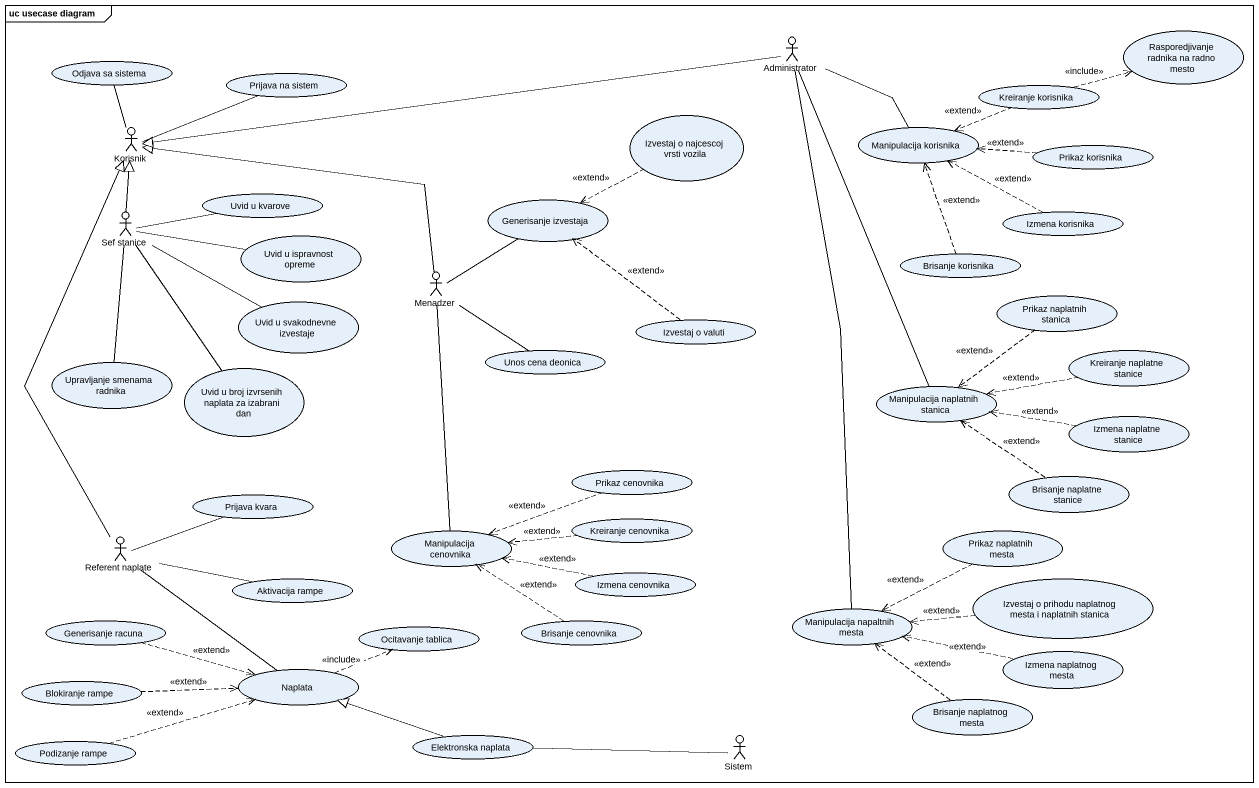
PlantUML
@startuml
mainframe uc usecase diagram
actor Administrator
usecase "Rasporedjivanje radnika na radno mesto" as Rasporedjivanje_radnika_na
usecase "Odjava sa sistema" as Odjava_sa_sistema
usecase "Prijava na sistem" as Prijava_na_sistem
usecase "Izvestaj o najcescoj vrsti vozila" as Izvestaj_o_najcescoj_vrsti
usecase "Kreiranje korisnika" as Kreiranje_korisnika
actor Korisnik
usecase "Manipulacija korisnika" as Manipulacija_korisnika
usecase "Prikaz korisnika" as Prikaz_korisnika
actor "Sef stanice" as Sef_stanice
usecase "Uvid u kvarove" as Uvid_u_kvarove
usecase "Generisanje izvestaja" as Generisanje_izvestaja
usecase "Izmena korisnika" as Izmena_korisnika
usecase "Uvid u ispravnost opreme" as Uvid_u_ispravnost_opreme
usecase "Brisanje korisnika" as Brisanje_korisnika
usecase "Uvid u svakodnevne izvestaje" as Uvid_u_svakodnevne_izvestaje
actor Menadzer
usecase "Prikaz naplatnih stanica" as Prikaz_naplatnih_stanica
usecase "Izvestaj o valuti" as Izvestaj_o_valuti
usecase "Upravljanje smenama radnika" as Upravljanje_smenama_radnika
usecase "Uvid u broj izvrsenih naplata za izabrani dan" as Uvid_u_broj_izvrsenih
usecase "Unos cena deonica" as Unos_cena_deonica
usecase "Manipulacija naplatnih stanica" as Manipulacija_naplatnih
usecase "Kreiranje naplatne stanice" as Kreiranje_naplatne_stanice
usecase "Izmena naplatne stanice" as Izmena_naplatne_stanice
usecase "Prijava kvara" as Prijava_kvara
usecase "Prikaz cenovnika" as Prikaz_cenovnika
usecase "Brisanje naplatne stanice" as Brisanje_naplatne_stanice
actor "Referent naplate" as Referent_naplate
usecase "Manipulacija cenovnika" as Manipulacija_cenovnika
usecase "Kreiranje cenovnika" as Kreiranje_cenovnika
usecase "Prikaz naplatnih mesta" as Prikaz_naplatnih_mesta
usecase "Aktivacija rampe" as Aktivacija_rampe
usecase "Izmena cenovnika" as Izmena_cenovnika
usecase "Izvestaj o prihodu naplatnog mesta i naplatnih stanica" as Izvestaj_o_prihodu
usecase "Manipulacija napaltnih mesta" as Manipulacija_napaltnih_mesta
usecase "Generisanje racuna" as Generisanje_racuna
usecase "Ocitavanje tablica" as Ocitavanje_tablica
usecase "Brisanje cenovnika" as Brisanje_cenovnika
usecase "Izmena naplatnog mesta" as Izmena_naplatnog_mesta
usecase "Blokiranje rampe" as Blokiranje_rampe
usecase Naplata
usecase "Brisanje naplatnog mesta" as Brisanje_naplatnog_mesta
usecase "Podizanje rampe" as Podizanje_rampe
usecase "Elektronska naplata" as Elektronska_naplata
actor Sistem
Administrator -left-|> Korisnik
Administrator -- Manipulacija_korisnika
Administrator -- Manipulacija_naplatnih
Administrator -- Manipulacija_napaltnih_mesta
Izvestaj_o_najcescoj_vrsti .left.> Generisanje_izvestaja : <<extend>>
Kreiranje_korisnika .right.> Rasporedjivanje_radnika_na : <<include>>
Kreiranje_korisnika .left.> Manipulacija_korisnika : <<extend>>
Korisnik -up- Odjava_sa_sistema
Korisnik -right- Prijava_na_sistem
Prikaz_korisnika .left.> Manipulacija_korisnika : <<extend>>
Sef_stanice -up-|> Korisnik
Sef_stanice -right- Uvid_u_kvarove
Sef_stanice -right- Uvid_u_ispravnost_opreme
Sef_stanice -right- Uvid_u_svakodnevne_izvestaje
Sef_stanice -- Upravljanje_smenama_radnika
Sef_stanice -- Uvid_u_broj_izvrsenih
Izmena_korisnika .left.> Manipulacija_korisnika : <<extend>>
Brisanje_korisnika .up.> Manipulacija_korisnika : <<extend>>
Menadzer -left-|> Korisnik
Menadzer -up- Generisanje_izvestaja
Menadzer -- Unos_cena_deonica
Menadzer -- Manipulacija_cenovnika
Prikaz_naplatnih_stanica ..> Manipulacija_naplatnih : <<extend>>
Izvestaj_o_valuti .up.> Generisanje_izvestaja : <<extend>>
Kreiranje_naplatne_stanice .left.> Manipulacija_naplatnih : <<extend>>
Izmena_naplatne_stanice .left.> Manipulacija_naplatnih : <<extend>>
Prikaz_cenovnika .left.> Manipulacija_cenovnika : <<extend>>
Brisanje_naplatne_stanice .up.> Manipulacija_naplatnih : <<extend>>
Referent_naplate -up-|> Korisnik
Referent_naplate -right- Prijava_kvara
Referent_naplate -right- Aktivacija_rampe
Referent_naplate -- Naplata
Kreiranje_cenovnika .left.> Manipulacija_cenovnika : <<extend>>
Prikaz_naplatnih_mesta .left.> Manipulacija_napaltnih_mesta : <<extend>>
Izmena_cenovnika .left.> Manipulacija_cenovnika : <<extend>>
Izvestaj_o_prihodu .left.> Manipulacija_napaltnih_mesta : <<extend>>
Generisanje_racuna .right.> Naplata : <<extend>>
Brisanje_cenovnika .up.> Manipulacija_cenovnika : <<extend>>
Izmena_naplatnog_mesta .left.> Manipulacija_napaltnih_mesta : <<extend>>
Blokiranje_rampe .right.> Naplata : <<extend>>
Naplata .right.> Ocitavanje_tablica : <<include>>
Brisanje_naplatnog_mesta .up.> Manipulacija_napaltnih_mesta : <<extend>>
Podizanje_rampe .right.> Naplata : <<extend>>
Elektronska_naplata -left-|> Naplata
Sistem -left- Elektronska_naplata
@enduml
